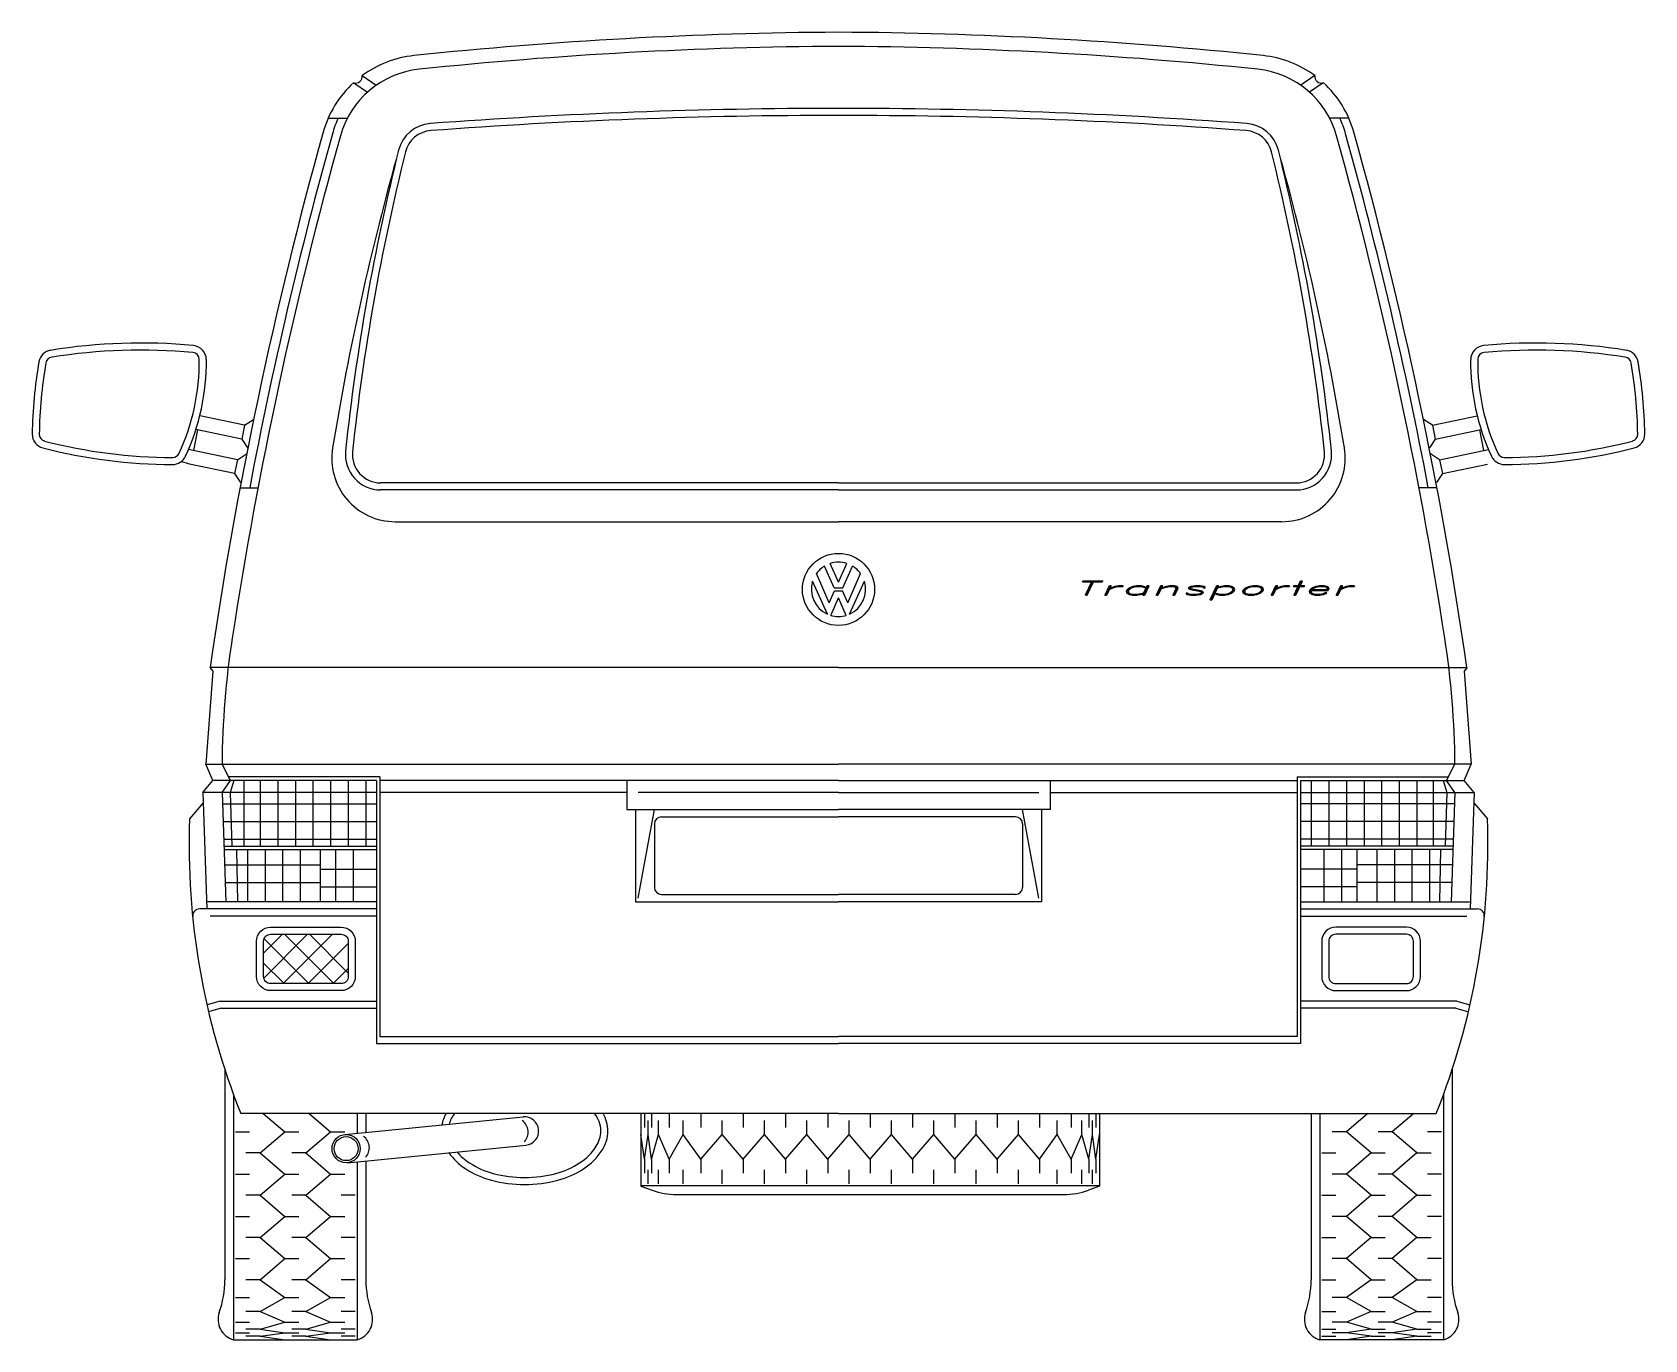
# Model space of a CAD drawing. Extents: x -1.14 to 1.14, y 0 to 1.85.
import ezdxf

# ---------------------------------------------------------------- set-up
doc = ezdxf.new("R2010")
doc.units = 0
doc.header["$LTSCALE"] = 0.0006
doc.header["$MEASUREMENT"] = 0
doc.layers.get('0').update_dxf_attribs({"linetype": 'CONTINUOUS'})
doc.styles.add('ROMAND', font='romand', dxfattribs={"width": 0.8})

msp = doc.modelspace()

# ---------------------------------------------------------------- linework, layer by layer
for p, q in [((-0.6752, 1.7925), (-0.6553, 1.7788)), ((0.6752, 1.7925), (0.6553, 1.7788)), ((-0.6873, 1.7825), (-0.6677, 1.769)), ((0.6873, 1.7825), (0.6677, 1.769)), ((-0.7236, 1.732), (-0.6963, 1.732)), ((0.7236, 1.732), (0.6963, 1.732)), ((-0.8419, 1.2967), (-0.9055, 1.31)), ((-0.8419, 1.2967), (-0.8292, 1.305)), ((0.8419, 1.2967), (0.8292, 1.305)), ((0.8419, 1.2967), (0.9055, 1.31)), ((-0.9085, 1.2902), (-0.9146, 1.2609)), ((-0.846, 1.2771), (-0.911, 1.2907)), ((-0.8419, 1.2967), (-0.846, 1.2771)), ((0.8419, 1.2967), (0.846, 1.2771)), ((0.846, 1.2771), (0.911, 1.2907)), ((0.9085, 1.2902), (0.9146, 1.2609)), ((-0.8521, 1.2478), (-0.9215, 1.2623)), ((-0.846, 1.2771), (-0.8377, 1.2645)), ((0.846, 1.2771), (0.8377, 1.2645)), ((0.8521, 1.2478), (0.9215, 1.2623)), ((-0.9199, 1.2415), (-0.9317, 1.2453)), ((-0.8562, 1.2282), (-0.9199, 1.2415)), ((-0.8521, 1.2478), (-0.8562, 1.2282)), ((-0.8521, 1.2478), (-0.8394, 1.2561)), ((0.8521, 1.2478), (0.8394, 1.2561)), ((0.8521, 1.2478), (0.8562, 1.2282)), ((0.8562, 1.2282), (0.9199, 1.2415)), ((-0.8562, 1.2282), (-0.8479, 1.2155)), ((0, 1.215), (-0.6491, 1.215)), ((0, 1.215), (0.6491, 1.215)), ((0.8562, 1.2282), (0.8479, 1.2155)), ((-0.8484, 1.208), (-0.8229, 1.208)), ((0, 1.205), (-0.6491, 1.205)), ((0, 1.205), (0.6491, 1.205)), ((0.8484, 1.208), (0.8229, 1.208)), ((-0.6284, 1.16), (0, 1.16)), ((0.6284, 1.16), (0, 1.16)), ((0, 1.0743), (-0.0117, 1.1007)), ((0, 1.0743), (0.0117, 1.1007)), ((-0.0158, 1.0289), (-0.0367, 1.0758)), ((-0.013, 1.0451), (-0.0314, 1.0863)), ((-0.0063, 1.0661), (-0.02, 1.0969)), ((0.0063, 1.0661), (0.02, 1.0969)), ((0.013, 1.0451), (0.0314, 1.0863)), ((0.0158, 1.0289), (0.0367, 1.0758)), ((-0.013, 1.0451), (-0.0055, 1.0619)), ((-0.0111, 1.0271), (0, 1.0519)), ((-0.0063, 1.0661), (0.0063, 1.0661)), ((-0.0055, 1.0619), (0.0055, 1.0619)), ((0.0111, 1.0271), (0, 1.0519)), ((0.013, 1.0451), (0.0055, 1.0619)), ((-0.887, 0.948), (-0.897, 0.816)), ((-0.891, 0.953), (-0.887, 0.948)), ((0, 0.953), (-0.891, 0.953)), ((0, 0.953), (0.891, 0.953)), ((0.891, 0.953), (0.887, 0.948)), ((0.887, 0.948), (0.897, 0.816)), ((-0.887, 0.793), (-0.897, 0.816)), ((-0.897, 0.816), (0, 0.816)), ((-0.8618, 0.793), (-0.8739, 0.816)), ((0.897, 0.816), (0, 0.816)), ((0.8618, 0.793), (0.8739, 0.816)), ((0.887, 0.793), (0.897, 0.816)), ((-0.901, 0.776), (-0.887, 0.793)), ((-0.655, 0.793), (-0.887, 0.793)), ((-0.8736, 0.776), (-0.8618, 0.793)), ((-0.65, 0.798), (-0.8644, 0.798)), ((-0.857, 0.793), (-0.8624, 0.776)), ((-0.8432, 0.793), (-0.8432, 0.7)), ((-0.82, 0.793), (-0.82, 0.7)), ((-0.795, 0.793), (-0.795, 0.7)), ((-0.77, 0.793), (-0.77, 0.7)), ((-0.745, 0.793), (-0.745, 0.7)), ((-0.72, 0.793), (-0.72, 0.7)), ((-0.695, 0.793), (-0.695, 0.7)), ((-0.67, 0.793), (-0.67, 0.7)), ((-0.655, 0.793), (-0.655, 0.42)), ((-0.65, 0.798), (-0.65, 0.43)), ((0, 0.793), (-0.65, 0.793)), ((-0.3, 0.793), (-0.3, 0.752)), ((0, 0.793), (0.65, 0.793)), ((0.3, 0.793), (0.3, 0.752)), ((0.65, 0.798), (0.8644, 0.798)), ((0.65, 0.798), (0.65, 0.43)), ((0.655, 0.793), (0.887, 0.793)), ((0.655, 0.793), (0.655, 0.42)), ((0.67, 0.793), (0.67, 0.7)), ((0.695, 0.793), (0.695, 0.7)), ((0.72, 0.793), (0.72, 0.7)), ((0.745, 0.793), (0.745, 0.7)), ((0.77, 0.793), (0.77, 0.7)), ((0.795, 0.793), (0.795, 0.7)), ((0.82, 0.793), (0.82, 0.7)), ((0.8432, 0.793), (0.8432, 0.7)), ((0.857, 0.793), (0.8624, 0.776)), ((0.8736, 0.776), (0.8618, 0.793)), ((0.8736, 0.776), (0.8618, 0.793)), ((0.901, 0.776), (0.887, 0.793)), ((-0.9005, 0.7614), (-0.92, 0.7388)), ((-0.901, 0.776), (-0.8955, 0.611)), ((-0.655, 0.776), (-0.901, 0.776)), ((-0.8736, 0.776), (-0.8685, 0.6209)), ((-0.8731, 0.76), (-0.655, 0.76)), ((-0.8624, 0.776), (-0.8601, 0.7)), ((-0.3, 0.776), (-0.65, 0.776)), ((0, 0.776), (-0.284, 0.776)), ((0, 0.776), (0.284, 0.776)), ((0.3, 0.776), (0.65, 0.776)), ((0.655, 0.776), (0.901, 0.776)), ((0.8731, 0.76), (0.655, 0.76)), ((0.8624, 0.776), (0.8601, 0.7)), ((0.8736, 0.776), (0.8685, 0.6209)), ((0.8736, 0.776), (0.8685, 0.6209)), ((0.901, 0.776), (0.8955, 0.611)), ((0.9005, 0.7614), (0.92, 0.7388)), ((-0.8723, 0.735), (-0.655, 0.735)), ((-0.3, 0.752), (0, 0.752)), ((-0.288, 0.752), (-0.288, 0.6209)), ((-0.284, 0.626), (-0.2608, 0.752)), ((-0.261, 0.7315), (-0.261, 0.6415)), ((-0.251, 0.7415), (0, 0.7415)), ((0.3, 0.752), (0, 0.752)), ((0.251, 0.7415), (0, 0.7415)), ((0.284, 0.626), (0.2608, 0.752)), ((0.261, 0.7315), (0.261, 0.6415)), ((0.288, 0.752), (0.288, 0.6209)), ((0.8723, 0.735), (0.655, 0.735)), ((-0.8714, 0.71), (-0.655, 0.71)), ((0.8714, 0.71), (0.655, 0.71)), ((-0.8711, 0.7), (-0.655, 0.7)), ((-0.8709, 0.695), (-0.655, 0.695)), ((-0.8534, 0.695), (-0.852, 0.6209)), ((-0.838, 0.695), (-0.838, 0.6209)), ((-0.813, 0.695), (-0.813, 0.6209)), ((-0.788, 0.695), (-0.788, 0.6209)), ((-0.763, 0.695), (-0.763, 0.6209)), ((-0.735, 0.695), (-0.735, 0.6209)), ((-0.713, 0.695), (-0.713, 0.6209)), ((-0.688, 0.695), (-0.688, 0.6209)), ((0.8711, 0.7), (0.655, 0.7)), ((0.8709, 0.695), (0.655, 0.695)), ((0.8709, 0.695), (0.655, 0.695)), ((0.688, 0.695), (0.688, 0.6209)), ((0.713, 0.695), (0.713, 0.6209)), ((0.735, 0.695), (0.735, 0.6209)), ((0.735, 0.695), (0.735, 0.6209)), ((0.763, 0.695), (0.763, 0.6209)), ((0.788, 0.695), (0.788, 0.6209)), ((0.813, 0.695), (0.813, 0.6209)), ((0.838, 0.695), (0.838, 0.6209)), ((0.8534, 0.695), (0.852, 0.6209)), ((-0.8702, 0.6735), (-0.735, 0.6735)), ((-0.735, 0.6673), (-0.655, 0.6673)), ((0.735, 0.6673), (0.655, 0.6673)), ((0.8702, 0.6735), (0.735, 0.6735)), ((-0.8694, 0.6485), (-0.735, 0.6485)), ((-0.735, 0.6423), (-0.655, 0.6423)), ((0.735, 0.6423), (0.655, 0.6423)), ((0.8694, 0.6485), (0.735, 0.6485)), ((-0.655, 0.6209), (-0.8958, 0.6209)), ((-0.288, 0.6209), (0, 0.6209)), ((-0.251, 0.6315), (0, 0.6315)), ((0.251, 0.6315), (0, 0.6315)), ((0.288, 0.6209), (0, 0.6209)), ((0.655, 0.6209), (0.8958, 0.6209)), ((-0.655, 0.611), (-0.9056, 0.611)), ((-0.655, 0.6006), (-0.8908, 0.6006)), ((0.655, 0.611), (0.9056, 0.611)), ((0.655, 0.6006), (0.8908, 0.6006)), ((-0.815, 0.548), (-0.788, 0.575)), ((-0.8148, 0.5129), (-0.7526, 0.575)), ((-0.7873, 0.505), (-0.7173, 0.575)), ((-0.7153, 0.505), (-0.7853, 0.575)), ((-0.695, 0.52), (-0.75, 0.575)), ((-0.7507, 0.505), (-0.8143, 0.5686)), ((-0.7519, 0.505), (-0.695, 0.5619)), ((-0.786, 0.505), (-0.815, 0.534)), ((-0.7166, 0.505), (-0.695, 0.5266)), ((-0.8766, 0.48), (-0.8952, 0.475)), ((-0.8753, 0.47), (-0.8929, 0.4652)), ((-0.8766, 0.48), (-0.655, 0.48)), ((-0.8753, 0.47), (-0.655, 0.47)), ((0.8766, 0.48), (0.655, 0.48)), ((0.8753, 0.47), (0.655, 0.47)), ((0.8753, 0.47), (0.8929, 0.4652)), ((0.8766, 0.48), (0.8952, 0.475)), ((-0.655, 0.42), (0, 0.42)), ((-0.65, 0.43), (0, 0.43)), ((0.65, 0.43), (0, 0.43)), ((0.655, 0.42), (0, 0.42)), ((-0.87, 0.3835), (-0.87, 0.085)), ((0.87, 0.3835), (0.87, 0.085)), ((-0.8575, 0.3475), (-0.8575, 0)), ((0.8575, 0.3475), (0.8575, 0)), ((0, 0.321), (-0.8474, 0.321)), ((-0.8154, 0.321), (-0.785, 0.295)), ((-0.7504, 0.321), (-0.72, 0.295)), ((-0.6825, 0.321), (-0.6825, 0.2926)), ((-0.67, 0.321), (-0.67, 0.2939)), ((-0.28, 0.321), (-0.28, 0.218)), ((-0.28, 0.321), (-0.28, 0.218)), ((-0.275, 0.321), (-0.275, 0.301)), ((-0.265, 0.321), (-0.265, 0.301)), ((-0.24, 0.321), (-0.24, 0.301)), ((-0.195, 0.321), (-0.195, 0.301)), ((-0.135, 0.321), (-0.135, 0.301)), ((-0.075, 0.321), (-0.075, 0.301)), ((-0.015, 0.321), (-0.015, 0.301)), ((0, 0.321), (0.8474, 0.321)), ((0.045, 0.321), (0.045, 0.301)), ((0.105, 0.321), (0.105, 0.301)), ((0.165, 0.321), (0.165, 0.301)), ((0.225, 0.321), (0.225, 0.301)), ((0.285, 0.321), (0.285, 0.301)), ((0.33, 0.321), (0.33, 0.301)), ((0.355, 0.321), (0.355, 0.301)), ((0.365, 0.321), (0.365, 0.301)), ((0.37, 0.321), (0.37, 0.218)), ((0.67, 0.321), (0.67, 0.085)), ((0.6825, 0.321), (0.6825, 0)), ((0.7504, 0.321), (0.72, 0.295)), ((0.8154, 0.321), (0.785, 0.295)), ((-0.7, 0.2909), (-0.447, 0.3159)), ((-0.27, 0.291), (-0.27, 0.311)), ((-0.255, 0.291), (-0.255, 0.311)), ((-0.22, 0.291), (-0.22, 0.311)), ((-0.165, 0.291), (-0.165, 0.311)), ((-0.105, 0.291), (-0.105, 0.311)), ((-0.045, 0.291), (-0.045, 0.311)), ((0.015, 0.291), (0.015, 0.311)), ((0.075, 0.291), (0.075, 0.311)), ((0.135, 0.291), (0.135, 0.311)), ((0.195, 0.291), (0.195, 0.311)), ((0.255, 0.291), (0.255, 0.311)), ((0.31, 0.291), (0.31, 0.311)), ((0.345, 0.291), (0.345, 0.311)), ((0.36, 0.291), (0.36, 0.311)), ((-0.855, 0.295), (-0.835, 0.295)), ((-0.82, 0.265), (-0.785, 0.295)), ((-0.785, 0.295), (-0.765, 0.295)), ((-0.755, 0.265), (-0.72, 0.295)), ((-0.72, 0.295), (-0.7, 0.295)), ((-0.696, 0.2511), (-0.443, 0.2761)), ((-0.275, 0.256), (-0.28, 0.291)), ((-0.275, 0.256), (-0.27, 0.291)), ((-0.265, 0.256), (-0.27, 0.291)), ((-0.265, 0.256), (-0.255, 0.291)), ((-0.24, 0.256), (-0.255, 0.291)), ((-0.24, 0.256), (-0.22, 0.291)), ((-0.195, 0.256), (-0.22, 0.291)), ((-0.195, 0.256), (-0.165, 0.291)), ((-0.135, 0.256), (-0.165, 0.291)), ((-0.135, 0.256), (-0.105, 0.291)), ((-0.075, 0.256), (-0.105, 0.291)), ((-0.075, 0.256), (-0.045, 0.291)), ((-0.015, 0.256), (-0.045, 0.291)), ((-0.015, 0.256), (0.015, 0.291)), ((0.045, 0.256), (0.015, 0.291)), ((0.045, 0.256), (0.075, 0.291)), ((0.105, 0.256), (0.075, 0.291)), ((0.105, 0.256), (0.135, 0.291)), ((0.165, 0.256), (0.135, 0.291)), ((0.165, 0.256), (0.195, 0.291)), ((0.225, 0.256), (0.195, 0.291)), ((0.225, 0.256), (0.255, 0.291)), ((0.285, 0.256), (0.255, 0.291)), ((0.285, 0.256), (0.31, 0.291)), ((0.33, 0.256), (0.31, 0.291)), ((0.33, 0.256), (0.345, 0.291)), ((0.355, 0.256), (0.345, 0.291)), ((0.355, 0.256), (0.36, 0.291)), ((0.365, 0.256), (0.36, 0.291)), ((0.365, 0.256), (0.37, 0.291)), ((0.72, 0.295), (0.7, 0.295)), ((0.755, 0.265), (0.72, 0.295)), ((0.785, 0.295), (0.765, 0.295)), ((0.82, 0.265), (0.785, 0.295)), ((0.855, 0.295), (0.835, 0.295)), ((-0.82, 0.265), (-0.84, 0.265)), ((-0.82, 0.265), (-0.785, 0.235)), ((-0.755, 0.265), (-0.775, 0.265)), ((-0.755, 0.265), (-0.72, 0.235)), ((-0.6825, 0.2524), (-0.6825, 0)), ((-0.67, 0.2537), (-0.67, 0.085)), ((-0.275, 0.256), (-0.275, 0.236)), ((-0.265, 0.256), (-0.265, 0.236)), ((-0.24, 0.256), (-0.24, 0.236)), ((-0.195, 0.256), (-0.195, 0.236)), ((-0.135, 0.256), (-0.135, 0.236)), ((-0.075, 0.256), (-0.075, 0.236)), ((-0.015, 0.256), (-0.015, 0.236)), ((0.045, 0.256), (0.045, 0.236)), ((0.105, 0.256), (0.105, 0.236)), ((0.165, 0.256), (0.165, 0.236)), ((0.225, 0.256), (0.225, 0.236)), ((0.285, 0.256), (0.285, 0.236)), ((0.33, 0.256), (0.33, 0.236)), ((0.355, 0.256), (0.355, 0.236)), ((0.365, 0.256), (0.365, 0.236)), ((0.685, 0.265), (0.705, 0.265)), ((0.755, 0.265), (0.72, 0.235)), ((0.755, 0.265), (0.775, 0.265)), ((0.82, 0.265), (0.785, 0.235)), ((0.82, 0.265), (0.84, 0.265)), ((-0.855, 0.235), (-0.835, 0.235)), ((-0.82, 0.205), (-0.785, 0.235)), ((-0.785, 0.235), (-0.765, 0.235)), ((-0.755, 0.205), (-0.72, 0.235)), ((-0.72, 0.235), (-0.7, 0.235)), ((-0.27, 0.221), (-0.27, 0.241)), ((-0.255, 0.221), (-0.255, 0.241)), ((-0.22, 0.221), (-0.22, 0.241)), ((-0.165, 0.221), (-0.165, 0.241)), ((-0.105, 0.221), (-0.105, 0.241)), ((-0.045, 0.221), (-0.045, 0.241)), ((0.015, 0.221), (0.015, 0.241)), ((0.075, 0.221), (0.075, 0.241)), ((0.135, 0.221), (0.135, 0.241)), ((0.195, 0.221), (0.195, 0.241)), ((0.255, 0.221), (0.255, 0.241)), ((0.31, 0.221), (0.31, 0.241)), ((0.345, 0.221), (0.345, 0.241)), ((0.36, 0.221), (0.36, 0.241)), ((0.72, 0.235), (0.7, 0.235)), ((0.755, 0.205), (0.72, 0.235)), ((0.785, 0.235), (0.765, 0.235)), ((0.82, 0.205), (0.785, 0.235)), ((0.855, 0.235), (0.835, 0.235)), ((-0.28, 0.2185), (0.37, 0.2185)), ((-0.28, 0.218), (-0.2643, 0.2122)), ((-0.2296, 0.206), (0.3196, 0.206)), ((0.37, 0.218), (0.3543, 0.2122)), ((-0.82, 0.205), (-0.84, 0.205)), ((-0.82, 0.205), (-0.785, 0.175)), ((-0.755, 0.205), (-0.775, 0.205)), ((-0.755, 0.205), (-0.72, 0.175)), ((-0.685, 0.205), (-0.705, 0.205)), ((0.685, 0.205), (0.705, 0.205)), ((0.755, 0.205), (0.72, 0.175)), ((0.755, 0.205), (0.775, 0.205)), ((0.82, 0.205), (0.785, 0.175)), ((0.82, 0.205), (0.84, 0.205)), ((-0.855, 0.175), (-0.835, 0.175)), ((-0.82, 0.145), (-0.785, 0.175)), ((-0.785, 0.175), (-0.765, 0.175)), ((-0.755, 0.145), (-0.72, 0.175)), ((-0.72, 0.175), (-0.7, 0.175)), ((0.72, 0.175), (0.7, 0.175)), ((0.755, 0.145), (0.72, 0.175)), ((0.785, 0.175), (0.765, 0.175)), ((0.82, 0.145), (0.785, 0.175)), ((0.855, 0.175), (0.835, 0.175)), ((-0.82, 0.145), (-0.84, 0.145)), ((-0.82, 0.145), (-0.785, 0.115)), ((-0.755, 0.145), (-0.775, 0.145)), ((-0.755, 0.145), (-0.72, 0.115)), ((-0.685, 0.145), (-0.705, 0.145)), ((0.685, 0.145), (0.705, 0.145)), ((0.755, 0.145), (0.72, 0.115)), ((0.755, 0.145), (0.775, 0.145)), ((0.82, 0.145), (0.785, 0.115)), ((0.82, 0.145), (0.84, 0.145)), ((-0.855, 0.115), (-0.835, 0.115)), ((-0.82, 0.085), (-0.785, 0.115)), ((-0.785, 0.115), (-0.765, 0.115)), ((-0.755, 0.085), (-0.72, 0.115)), ((-0.72, 0.115), (-0.7, 0.115)), ((0.72, 0.115), (0.7, 0.115)), ((0.755, 0.085), (0.72, 0.115)), ((0.785, 0.115), (0.765, 0.115)), ((0.82, 0.085), (0.785, 0.115)), ((0.855, 0.115), (0.835, 0.115)), ((-0.82, 0.085), (-0.84, 0.085)), ((-0.82, 0.085), (-0.785, 0.06)), ((-0.755, 0.085), (-0.775, 0.085)), ((-0.755, 0.085), (-0.72, 0.06)), ((-0.685, 0.085), (-0.705, 0.085)), ((0.685, 0.085), (0.705, 0.085)), ((0.755, 0.085), (0.72, 0.06)), ((0.755, 0.085), (0.775, 0.085)), ((0.82, 0.085), (0.785, 0.06)), ((0.82, 0.085), (0.84, 0.085)), ((-0.855, 0.06), (-0.835, 0.06)), ((-0.82, 0.04), (-0.785, 0.06)), ((-0.785, 0.06), (-0.765, 0.06)), ((-0.755, 0.04), (-0.72, 0.06)), ((-0.72, 0.06), (-0.7, 0.06)), ((0.72, 0.06), (0.7, 0.06)), ((0.755, 0.04), (0.72, 0.06)), ((0.785, 0.06), (0.765, 0.06)), ((0.82, 0.04), (0.785, 0.06)), ((0.855, 0.06), (0.835, 0.06)), ((-0.855, 0.025), (-0.835, 0.025)), ((-0.82, 0.04), (-0.84, 0.04)), ((-0.82, 0.04), (-0.785, 0.025)), ((-0.82, 0.015), (-0.785, 0.025)), ((-0.785, 0.025), (-0.765, 0.025)), ((-0.755, 0.04), (-0.775, 0.04)), ((-0.755, 0.04), (-0.72, 0.025)), ((-0.755, 0.015), (-0.72, 0.025)), ((-0.72, 0.025), (-0.7, 0.025)), ((-0.685, 0.04), (-0.705, 0.04)), ((0.685, 0.04), (0.705, 0.04)), ((0.72, 0.025), (0.7, 0.025)), ((0.755, 0.04), (0.72, 0.025)), ((0.755, 0.015), (0.72, 0.025)), ((0.755, 0.04), (0.775, 0.04)), ((0.785, 0.025), (0.765, 0.025)), ((0.82, 0.04), (0.785, 0.025)), ((0.82, 0.015), (0.785, 0.025)), ((0.82, 0.04), (0.84, 0.04)), ((0.855, 0.025), (0.835, 0.025)), ((-0.8575, 0), (-0.6825, 0)), ((-0.855, 0.01), (-0.835, 0.01)), ((-0.82, 0.015), (-0.84, 0.015)), ((-0.82, 0.005), (-0.84, 0.005)), ((-0.82, 0.015), (-0.785, 0.01)), ((-0.82, 0.005), (-0.785, 0.01)), ((-0.82, 0.005), (-0.785, 0)), ((-0.785, 0.01), (-0.765, 0.01)), ((-0.755, 0.015), (-0.775, 0.015)), ((-0.755, 0.005), (-0.775, 0.005)), ((-0.755, 0.015), (-0.72, 0.01)), ((-0.755, 0.005), (-0.72, 0.01)), ((-0.755, 0.005), (-0.72, 0)), ((-0.72, 0.01), (-0.7, 0.01)), ((-0.685, 0.015), (-0.705, 0.015)), ((-0.685, 0.005), (-0.705, 0.005)), ((0.8575, 0), (0.6825, 0)), ((0.685, 0.015), (0.705, 0.015)), ((0.685, 0.005), (0.705, 0.005)), ((0.72, 0.01), (0.7, 0.01)), ((0.755, 0.015), (0.72, 0.01)), ((0.755, 0.005), (0.72, 0.01)), ((0.755, 0.005), (0.72, 0)), ((0.755, 0.015), (0.775, 0.015)), ((0.755, 0.005), (0.775, 0.005)), ((0.785, 0.01), (0.765, 0.01)), ((0.82, 0.015), (0.785, 0.01)), ((0.82, 0.005), (0.785, 0.01)), ((0.82, 0.005), (0.785, 0)), ((0.82, 0.015), (0.84, 0.015)), ((0.82, 0.005), (0.84, 0.005)), ((0.855, 0.01), (0.835, 0.01))]:
    msp.add_line(p, q)
for points in [[(-0.805, 0.585), (-0.705, 0.585, -0.414214), (-0.685, 0.565), (-0.685, 0.515, -0.414214), (-0.705, 0.495), (-0.805, 0.495, -0.414214), (-0.825, 0.515), (-0.825, 0.565, -0.414214)], [(-0.805, 0.575), (-0.705, 0.575, -0.414214), (-0.695, 0.565), (-0.695, 0.515, -0.414214), (-0.705, 0.505), (-0.805, 0.505, -0.414214), (-0.815, 0.515), (-0.815, 0.565, -0.414214)], [(0.805, 0.585), (0.705, 0.585, 0.414214), (0.685, 0.565), (0.685, 0.515, 0.414214), (0.705, 0.495), (0.805, 0.495, 0.414214), (0.825, 0.515), (0.825, 0.565, 0.414214)], [(0.805, 0.575), (0.705, 0.575, 0.414214), (0.695, 0.565), (0.695, 0.515, 0.414214), (0.705, 0.505), (0.805, 0.505, 0.414214), (0.815, 0.515), (0.815, 0.565, 0.414214)]]:
    msp.add_lwpolyline(points, format="xyb", close=True)
for points in [[(-0.5563, 0.321, 0.088278), (-0.5623, 0.3045, 0.143861)], [(-0.5442, 0.321, 0.108772), (-0.5519, 0.3055, 0.088278)], [(-0.337, 0.296, 0.169907), (-0.3458, 0.321, 0.131415)], [(-0.327, 0.296, 0.131415), (-0.3337, 0.321, 0.107177)], [(-0.5526, 0.2653, 0.09481), (-0.5284, 0.2423, 0.078029), (-0.4921, 0.2262, 0.06527), (-0.445, 0.22, 0.06527), (-0.3979, 0.2262, 0.078029), (-0.3616, 0.2423, 0.107177), (-0.335, 0.2689, 0.143861), (-0.327, 0.296, 0.143861)], [(-0.5409, 0.2664, 0.075994), (-0.523, 0.2507, 0.078029), (-0.4895, 0.2358, 0.06527), (-0.445, 0.23, 0.06527), (-0.4005, 0.2358, 0.078029), (-0.367, 0.2507, 0.107177), (-0.3434, 0.2743, 0.143861), (-0.337, 0.296, 0.143861)]]:
    msp.add_lwpolyline(points, format="xyb")
for centre, radius in [((0, 1.064), 0.0511), ((-0.698, 0.271), 0.02), ((-0.698, 0.271), 0.017)]:
    msp.add_circle(centre, radius)
for centre, radius, start, end in [((0.0344, -4.2519), 6.106, 90.32247, 95.98087), ((-0.0344, -4.2519), 6.106, 84.01913, 89.67753), ((0.0344, -4.2519), 6.086, 90.32247, 95.92916), ((-0.0344, -4.2519), 6.086, 84.07084, 89.67753), ((-0.5862, 1.6717), 0.15, 95.9809, 126.3606), ((0.5862, 1.6717), 0.15, 53.6394, 84.0191), ((-0.5809, 1.6722), 0.13, 95.9292, 164.4052), ((-0.6844, 1.7913), 0.00931, 251.7738, 6.9564), ((0.5809, 1.6722), 0.13, 15.5948, 84.0708), ((0.6844, 1.7913), 0.00931, 173.0436, 288.2262), ((-0.5862, 1.6717), 0.15, 132.3696, 164.3323), ((0.5862, 1.6717), 0.15, 15.6677, 47.6304), ((0, -6.0446), 7.7906, 90, 94.26062), ((0, -6.0446), 7.7906, 85.73938, 90), ((-0.5807, 1.6717), 0.142, 154.8613, 164.3323), ((-0.5751, 1.6746), 0.05, 94.2606, 166.0909), ((-0.5751, 1.6746), 0.04, 94.2606, 166.0909), ((0, -6.0446), 7.7806, 90, 94.26062), ((0, -6.0446), 7.7806, 85.73938, 90), ((0.5751, 1.6746), 0.04, 13.9091, 85.7394), ((0.5751, 1.6746), 0.05, 13.9091, 85.7394), ((0.5822, 1.6717), 0.142, 15.6677, 25.1387), ((5.134, 0.0772), 6.0883, 164.42198, 171.72899), ((5.134, 0.0772), 6.0633, 164.40519, 171.29415), ((5.1395, 0.0772), 6.0803, 164.42198, 169.28154), ((-5.134, 0.0772), 6.0633, 8.70585, 15.59481), ((-5.1381, 0.0772), 6.0803, 10.71846, 15.57802), ((-5.134, 0.0772), 6.0883, 8.27101, 15.57802), ((3.1245, 0.6336), 3.8932, 164.307, 170.6724), ((2.4622, 0.9224), 3.1791, 166.0909, 173.899), ((2.4622, 0.9224), 3.1691, 166.0909, 173.899), ((-2.4622, 0.9224), 3.1691, 6.101, 13.9091), ((-2.4622, 0.9224), 3.1791, 6.101, 13.9091), ((-3.1245, 0.6336), 3.8932, 9.3276, 15.693), ((-1.1138, 1.3833), 0.02, 99.285, 170.0054), ((-0.9895, 0.6232), 0.7901, 84.5321, 99.285), ((-0.9895, 0.6232), 0.7801, 84.5321, 99.285), ((-0.9162, 1.3898), 0.01, 0.554, 84.5321), ((-0.9162, 1.3898), 0.02, 0.554, 84.5321), ((0.9162, 1.3898), 0.02, 95.4679, 179.446), ((0.9162, 1.3898), 0.01, 95.4679, 179.446), ((0.9895, 0.6232), 0.7901, 80.715, 95.4679), ((0.9895, 0.6232), 0.7801, 80.715, 95.4679), ((1.1138, 1.3833), 0.02, 9.9946, 80.715), ((-0.5171, 1.2781), 0.6259, 170.0054, 179.4372), ((-0.5171, 1.2781), 0.6159, 170.0054, 179.4372), ((-1.1138, 1.3833), 0.01, 99.285, 170.0054), ((-1.2156, 1.387), 0.3095, 335.155, 0.554), ((-1.2156, 1.387), 0.3195, 335.155, 0.554), ((1.2156, 1.387), 0.3195, 179.446, 204.845), ((1.2156, 1.387), 0.3095, 179.446, 204.845), ((1.1138, 1.3833), 0.01, 9.9946, 80.715), ((0.5171, 1.2781), 0.6159, 0.5628, 9.9946), ((0.5171, 1.2781), 0.6259, 0.5628, 9.9946), ((-1.123, 1.2841), 0.02, 179.4372, 255.3954), ((-1.123, 1.2841), 0.01, 179.4372, 255.3954), ((1.123, 1.2841), 0.01, 284.6046, 0.5628), ((1.123, 1.2841), 0.02, 284.6046, 0.5628), ((-0.944, 1.9711), 0.73, 255.3954, 270.0071), ((-0.944, 1.9711), 0.72, 255.3954, 270.0071), ((-0.6284, 1.25), 0.09, 170.6724, 270), ((-0.6491, 1.255), 0.05, 173.899, 270), ((-0.6491, 1.255), 0.04, 173.899, 270), ((0.6284, 1.25), 0.09, 270, 9.3276), ((0.6491, 1.255), 0.05, 270, 6.101), ((0.6491, 1.255), 0.04, 270, 6.101), ((0.944, 1.9711), 0.72, 269.9929, 284.6046), ((0.944, 1.9711), 0.73, 269.9929, 284.6046), ((-0.9439, 1.2611), 0.01, 270.0071, 335.155), ((-0.9439, 1.2611), 0.02, 270.0071, 335.155), ((0.9439, 1.2611), 0.02, 204.845, 269.9929), ((0.9439, 1.2611), 0.01, 204.845, 269.9929), ((0, 1.064), 0.0385, 72.2611, 107.7389), ((0, 1.064), 0.0385, 162.2008, 245.7992), ((0, 1.064), 0.0385, 121.3138, 144.6054), ((0, 1.064), 0.0385, 294.2008, 17.7992), ((0, 1.064), 0.0385, 35.3946, 58.6862), ((0, 1.064), 0.0385, 253.3138, 286.6862), ((0.3842, 0.8045), 1.2582, 171.2942, 179.4752), ((-0.3842, 0.8045), 1.2582, 0.5248, 8.7058), ((0.1081, 0.7023), 1.0288, 177.9701, 201.7543), ((-0.251, 0.7315), 0.01, 90, 180), ((0.251, 0.7315), 0.01, 0, 90), ((-0.1081, 0.7023), 1.0288, 338.2457, 2.0299), ((-0.251, 0.6415), 0.01, 180, 270), ((0.251, 0.6415), 0.01, 270, 0), ((-0.9056, 0.601), 0.01, 90, 185.7076), ((0.9056, 0.601), 0.01, 354.2924, 90), ((-0.4599, 0.2945), 0.02, 317.0529, 54.2337), ((-0.445, 0.296), 0.02, 275.6433, 95.6433), ((-0.6851, 0.2723), 0.02, 317.0529, 54.2337), ((-0.2296, 0.306), 0.1, 249.7294, 270), ((0.3196, 0.306), 0.1, 270, 290.2706), ((-1.0114, 0.085), 0.1414, 340.8009, 0), ((-0.5286, 0.085), 0.1414, 180, 199.1991), ((0.5286, 0.085), 0.1414, 340.8009, 360), ((1.0114, 0.085), 0.1414, 180, 199.1991), ((-0.8498, 0.0287), 0.0297, 160.8009, 254.951), ((-0.6902, 0.0287), 0.0297, 285.049, 19.1991), ((0.6902, 0.0287), 0.0297, 160.8009, 254.951), ((0.8498, 0.0287), 0.0297, 285.049, 19.1991)]:
    msp.add_arc(centre, radius, start, end)

# ---------------------------------------------------------------- texts
at = {"style": 'ROMAND', "oblique": 25, "width": 2.5}
msp.add_text('Transporter', height=0.02, dxfattribs=at).set_placement((0.3329, 1.0557))

doc.saveas('drawing.dxf')
